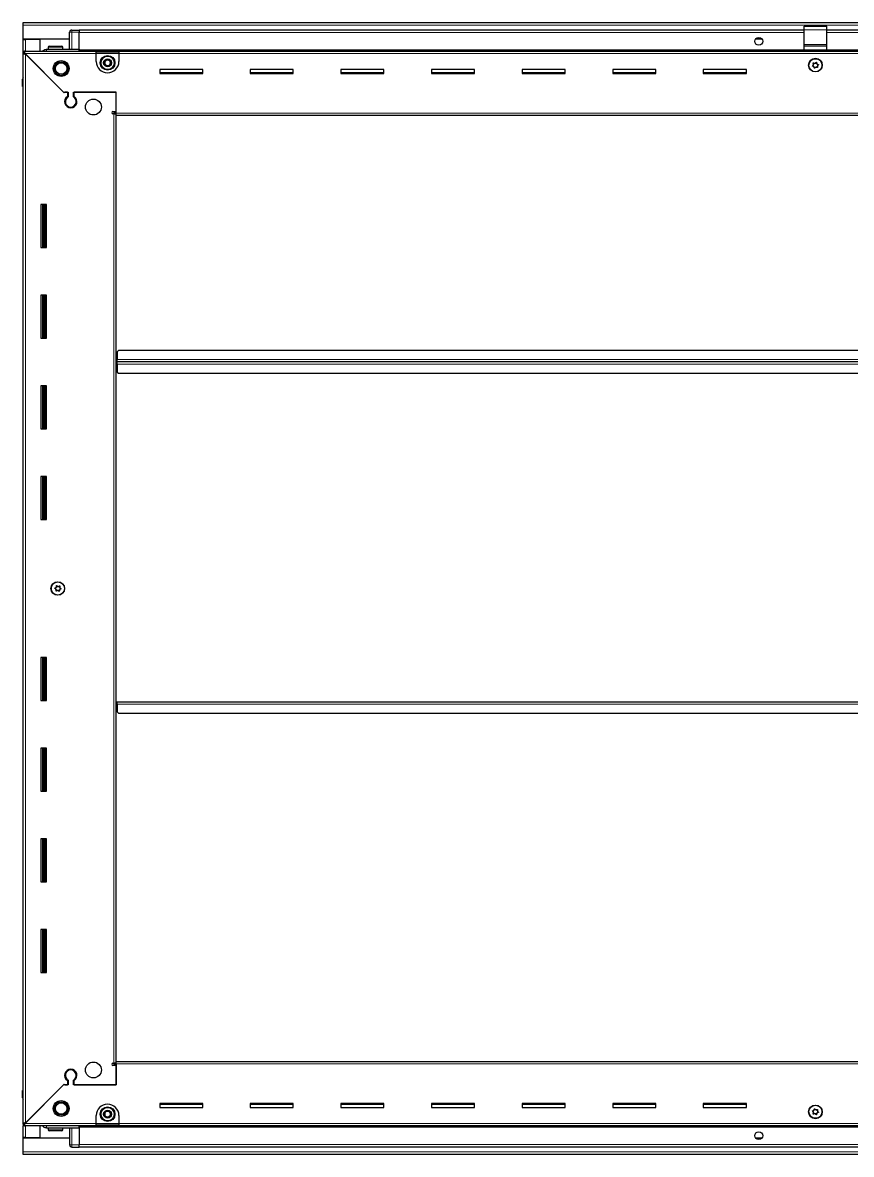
# Model space of a CAD drawing. Header units: millimetres. Extents: x 1219 to 6844, y -1844 to 1862.
# Drawn here: x 5369 to 6100, y 677 to 1676 of the extents above; entities that cross this region are included whole.
import ezdxf

# ---------------------------------------------------------------- set-up
doc = ezdxf.new("R2010")
doc.units = ezdxf.units.MM

msp = doc.modelspace()

# ---------------------------------------------------------------- linework, layer by layer
at = {"color": 7, "linetype": 'Continuous', "lineweight": 25}
for p, q in [((5369.04, 1673.72), (5369.04, 1675.82)), ((5369.04, 1675.82), (6768.04, 1675.82)), ((5369.04, 1661.32), (5369.04, 1673.72)), ((5410.71, 1668.82), (5410.71, 1668.82)), ((5412.04, 1669.32), (5418.54, 1669.32)), ((5412.04, 1669.32), (5418.54, 1669.32)), ((5418.54, 1669.32), (5418.54, 1669.32)), ((5418.54, 1669.32), (5418.54, 1669.32)), ((5418.54, 1669.32), (5418.54, 1667.32)), ((6058.54, 1669.17), (5418.54, 1669.17)), ((6058.54, 1672.82), (6078.54, 1672.82)), ((6058.54, 1669.56), (6058.54, 1672.82)), ((6058.54, 1656.41), (6058.54, 1669.56)), ((6078.54, 1669.56), (6078.54, 1672.82)), ((6078.54, 1656.41), (6078.54, 1669.56)), ((6718.54, 1669.17), (6078.54, 1669.17)), ((5410.04, 1661.32), (5369.04, 1661.32)), ((5369.04, 1660.82), (5369.04, 1661.32)), ((5369.04, 1650.57), (5369.04, 1660.82)), ((5369.04, 1660.82), (5371.14, 1660.82)), ((5370.54, 1660.82), (5370.54, 1661.32)), ((5384.04, 1660.82), (5371.14, 1660.82)), ((5384.04, 1650.57), (5384.04, 1660.82)), ((5410.04, 1652.32), (5410.04, 1667.32)), ((5418.54, 1652.32), (5418.54, 1667.32)), ((6021.41, 1661.32), (6015.66, 1661.32)), ((5369.04, 1649.07), (5369.04, 1650.57)), ((5369.04, 1650.57), (5370.04, 1650.57)), ((5369.04, 1648.57), (5369.04, 1649.07)), ((5369.04, 1649.07), (5370.04, 1649.07)), ((5369.04, 704.07), (5369.04, 1648.57)), ((5370.54, 1648.57), (5369.04, 1648.57)), ((5370.04, 1649.07), (5370.04, 1650.57)), ((5370.04, 1650.57), (5433.54, 1650.57)), ((5370.64, 1648.47), (5404.54, 1614.57)), ((5389.54, 1652.32), (5418.54, 1652.32)), ((5391.04, 1654.22), (5391.04, 1652.32)), ((5391.84, 1655.02), (5403.24, 1655.02)), ((5404.04, 1652.32), (5404.04, 1654.22)), ((5418.46, 1650.57), (5418.54, 1652.29)), ((5418.54, 1652.32), (5418.54, 1651.82)), ((5418.54, 1651.17), (6718.54, 1651.17)), ((5433.54, 1648.47), (5433.54, 1650.57)), ((5433.54, 1650.57), (5453.54, 1650.57)), ((5433.54, 1649.07), (5453.54, 1649.07)), ((5433.54, 1641.57), (5433.54, 1648.47)), ((5453.54, 1650.57), (6683.54, 1650.57)), ((5453.54, 1650.57), (5453.54, 1648.47)), ((5453.54, 1648.47), (5453.54, 1641.57)), ((6058.54, 1655.32), (6058.54, 1656.41)), ((6058.54, 1655.32), (6078.54, 1655.32)), ((6058.54, 1651.82), (6058.54, 1655.32)), ((6058.54, 1651.82), (6078.54, 1651.82)), ((6062.54, 1651.82), (6062.54, 1651.17)), ((6065.04, 1651.17), (6065.04, 1651.82)), ((6072.04, 1651.17), (6072.04, 1651.82)), ((6074.54, 1651.17), (6074.54, 1651.82)), ((6078.54, 1655.32), (6078.54, 1656.41)), ((6078.54, 1651.82), (6078.54, 1655.32)), ((5405.24, 1613.87), (5371.14, 1647.97)), ((5527.54, 1634.32), (5489.54, 1634.32)), ((5489.54, 1634.32), (5489.54, 1630.82)), ((5527.54, 1631.57), (5489.54, 1631.57)), ((5489.54, 1630.82), (5527.54, 1630.82)), ((5527.54, 1630.82), (5527.54, 1634.32)), ((5607.54, 1634.32), (5569.54, 1634.32)), ((5569.54, 1634.32), (5569.54, 1630.82)), ((5607.54, 1631.57), (5569.54, 1631.57)), ((5569.54, 1630.82), (5607.54, 1630.82)), ((5607.54, 1630.82), (5607.54, 1634.32)), ((5687.54, 1634.32), (5649.54, 1634.32)), ((5649.54, 1634.32), (5649.54, 1630.82)), ((5687.54, 1631.57), (5649.54, 1631.57)), ((5649.54, 1630.82), (5687.54, 1630.82)), ((5687.54, 1630.82), (5687.54, 1634.32)), ((5767.54, 1634.32), (5729.54, 1634.32)), ((5729.54, 1634.32), (5729.54, 1630.82)), ((5767.54, 1631.57), (5729.54, 1631.57)), ((5729.54, 1630.82), (5767.54, 1630.82)), ((5767.54, 1630.82), (5767.54, 1634.32)), ((5847.54, 1634.32), (5809.54, 1634.32)), ((5809.54, 1634.32), (5809.54, 1630.82)), ((5847.54, 1631.57), (5809.54, 1631.57)), ((5809.54, 1630.82), (5847.54, 1630.82)), ((5847.54, 1630.82), (5847.54, 1634.32)), ((5927.54, 1634.32), (5889.54, 1634.32)), ((5889.54, 1634.32), (5889.54, 1630.82)), ((5927.54, 1631.57), (5889.54, 1631.57)), ((5889.54, 1630.82), (5927.54, 1630.82)), ((5927.54, 1630.82), (5927.54, 1634.32)), ((6007.54, 1634.32), (5969.54, 1634.32)), ((5969.54, 1634.32), (5969.54, 1630.82)), ((6007.54, 1631.57), (5969.54, 1631.57)), ((5969.54, 1630.82), (6007.54, 1630.82)), ((6007.54, 1630.82), (6007.54, 1634.32)), ((5368.54, 1625.82), (5368.54, 1619.32)), ((5368.54, 1619.32), (5368.54, 1625.82)), ((5368.54, 1619.32), (5368.54, 1619.32)), ((5369.04, 1619.32), (5368.54, 1619.32)), ((5368.69, 1619.32), (5368.69, 733.32)), ((5404.54, 1614.57), (5408.74, 1614.57)), ((5405.94, 1614.57), (5405.24, 1613.87)), ((5408.04, 1614.57), (5405.94, 1614.57)), ((5408.04, 1614.57), (5408.04, 1610.68)), ((5408.74, 1614.57), (5408.74, 1610.29)), ((5413.34, 1614.57), (5451.04, 1614.57)), ((5413.34, 1610.29), (5413.34, 1614.57)), ((5414.04, 1610.68), (5414.04, 1614.57)), ((5451.04, 1614.57), (5414.04, 1614.57)), ((5451.04, 1595.92), (5451.04, 1614.57)), ((5451.04, 1597.32), (5451.04, 1614.57)), ((5409.04, 1601.71), (5409.04, 1600.95)), ((5448.19, 1597.32), (5451.04, 1597.32)), ((5448.94, 1595.32), (5448.19, 1595.32)), ((5448.94, 1595.32), (5451.04, 1595.32)), ((5451.04, 1596.32), (5449.04, 1596.32)), ((5449.04, 1596.32), (5449.04, 1595.32)), ((5451.04, 1593.82), (5451.04, 1595.92)), ((6686.04, 1593.82), (5451.04, 1593.82)), ((5451.04, 758.82), (5451.04, 1593.82)), ((5389.54, 1515.32), (5384.54, 1515.32)), ((5384.54, 1515.32), (5384.54, 1477.32)), ((5386.69, 1477.32), (5386.69, 1515.32)), ((5388.48, 1477.32), (5388.48, 1515.32)), ((5388.51, 1477.32), (5388.51, 1515.32)), ((5389.54, 1477.32), (5389.54, 1515.32)), ((5384.54, 1477.32), (5389.54, 1477.32)), ((5389.54, 1435.32), (5384.54, 1435.32)), ((5384.54, 1435.32), (5384.54, 1397.32)), ((5386.69, 1397.32), (5386.69, 1435.32)), ((5388.48, 1397.32), (5388.48, 1435.32)), ((5388.51, 1397.32), (5388.51, 1435.32)), ((5389.54, 1397.32), (5389.54, 1435.32)), ((5384.54, 1397.32), (5389.54, 1397.32)), ((5452.04, 1379.17), (5451.79, 1379.17)), ((5451.79, 1379.17), (5451.79, 1376.32)), ((5453.04, 1386.32), (5452.04, 1385.32)), ((5452.04, 1385.32), (5452.04, 1378.42)), ((6684.04, 1386.32), (5453.04, 1386.32)), ((5451.79, 1376.32), (5451.04, 1376.32)), ((5451.79, 1376.32), (5451.79, 1373.47)), ((5451.79, 1373.47), (5452.04, 1373.47)), ((5452.04, 1376.32), (5452.04, 1378.42)), ((5452.04, 1374.22), (5452.04, 1376.32)), ((6685.04, 1376.32), (5452.04, 1376.32)), ((5452.04, 1374.22), (5452.04, 1367.32)), ((5452.04, 1367.32), (5453.04, 1366.32)), ((5453.04, 1366.32), (6684.04, 1366.32)), ((5389.54, 1355.32), (5384.54, 1355.32)), ((5384.54, 1355.32), (5384.54, 1317.32)), ((5386.69, 1317.32), (5386.69, 1355.32)), ((5388.48, 1317.32), (5388.48, 1355.32)), ((5388.51, 1317.32), (5388.51, 1355.32)), ((5389.54, 1317.32), (5389.54, 1355.32)), ((5384.54, 1317.32), (5389.54, 1317.32)), ((5389.54, 1275.32), (5384.54, 1275.32)), ((5384.54, 1275.32), (5384.54, 1237.32)), ((5386.69, 1237.32), (5386.69, 1275.32)), ((5388.48, 1237.32), (5388.48, 1275.32)), ((5388.51, 1237.32), (5388.51, 1275.32)), ((5389.54, 1237.32), (5389.54, 1275.32)), ((5384.54, 1237.32), (5389.54, 1237.32)), ((5389.54, 1115.32), (5384.54, 1115.32)), ((5384.54, 1115.32), (5384.54, 1077.32)), ((5386.69, 1077.32), (5386.69, 1115.32)), ((5388.48, 1077.32), (5388.48, 1115.32)), ((5388.51, 1077.32), (5388.51, 1115.32)), ((5389.54, 1077.32), (5389.54, 1115.32)), ((5384.54, 1077.32), (5389.54, 1077.32)), ((5451.04, 1076.32), (5451.79, 1076.32)), ((5451.79, 1076.32), (5451.79, 1073.47)), ((5451.79, 1073.47), (5452.04, 1073.47)), ((5452.04, 1074.22), (5452.04, 1076.32)), ((5452.04, 1076.32), (6685.04, 1076.32)), ((5452.04, 1074.22), (5452.04, 1067.32)), ((5452.04, 1067.32), (5453.04, 1066.32)), ((5453.04, 1066.32), (6684.04, 1066.32)), ((5389.54, 1035.32), (5384.54, 1035.32)), ((5384.54, 1035.32), (5384.54, 997.32)), ((5386.69, 997.32), (5386.69, 1035.32)), ((5388.48, 997.32), (5388.48, 1035.32)), ((5388.51, 997.32), (5388.51, 1035.32)), ((5389.54, 997.32), (5389.54, 1035.32)), ((5384.54, 997.32), (5389.54, 997.32)), ((5389.54, 955.32), (5384.54, 955.32)), ((5384.54, 955.32), (5384.54, 917.32)), ((5386.69, 917.32), (5386.69, 955.32)), ((5388.48, 917.32), (5388.48, 955.32)), ((5388.51, 917.32), (5388.51, 955.32)), ((5389.54, 917.32), (5389.54, 955.32)), ((5384.54, 917.32), (5389.54, 917.32)), ((5389.54, 875.32), (5384.54, 875.32)), ((5384.54, 875.32), (5384.54, 837.32)), ((5386.69, 837.32), (5386.69, 875.32)), ((5388.48, 837.32), (5388.48, 875.32)), ((5388.51, 837.32), (5388.51, 875.32)), ((5389.54, 837.32), (5389.54, 875.32)), ((5384.54, 837.32), (5389.54, 837.32)), ((5409.04, 751.7), (5409.04, 750.94)), ((5448.19, 757.32), (5448.94, 757.32)), ((5451.04, 755.32), (5448.19, 755.32)), ((5451.04, 757.32), (5448.94, 757.32)), ((5449.04, 757.32), (5449.04, 756.32)), ((5449.04, 756.32), (5451.04, 756.32)), ((5451.04, 756.72), (5451.04, 758.82)), ((5451.04, 758.82), (6686.04, 758.82)), ((5451.04, 756.72), (5451.04, 738.07)), ((5451.04, 738.07), (5451.04, 755.32)), ((5408.04, 741.96), (5408.04, 738.07)), ((5408.74, 742.36), (5408.74, 738.07)), ((5413.34, 738.07), (5413.34, 742.36)), ((5414.04, 738.07), (5414.04, 741.96)), ((5368.54, 733.32), (5368.54, 733.32)), ((5368.54, 726.82), (5368.54, 733.32)), ((5368.54, 733.32), (5368.54, 733.32)), ((5368.54, 733.32), (5368.54, 726.82)), ((5369.04, 733.32), (5368.54, 733.32)), ((5404.54, 738.07), (5370.64, 704.17)), ((5371.14, 704.67), (5405.24, 738.77)), ((5408.74, 738.07), (5404.54, 738.07)), ((5405.24, 738.77), (5405.94, 738.07)), ((5405.94, 738.07), (5408.04, 738.07)), ((5451.04, 738.07), (5413.34, 738.07)), ((5414.04, 738.07), (5451.04, 738.07)), ((5369.04, 725.5), (5369.04, 725.5)), ((5527.54, 721.82), (5489.54, 721.82)), ((5489.54, 721.82), (5489.54, 718.32)), ((5489.54, 721.07), (5527.54, 721.07)), ((5527.54, 718.32), (5527.54, 721.82)), ((5607.54, 721.82), (5569.54, 721.82)), ((5569.54, 721.82), (5569.54, 718.32)), ((5569.54, 721.07), (5607.54, 721.07)), ((5607.54, 718.32), (5607.54, 721.82)), ((5687.54, 721.82), (5649.54, 721.82)), ((5649.54, 721.82), (5649.54, 718.32)), ((5649.54, 721.07), (5687.54, 721.07)), ((5687.54, 718.32), (5687.54, 721.82)), ((5767.54, 721.82), (5729.54, 721.82)), ((5729.54, 721.82), (5729.54, 718.32)), ((5729.54, 721.07), (5767.54, 721.07)), ((5767.54, 718.32), (5767.54, 721.82)), ((5847.54, 721.82), (5809.54, 721.82)), ((5809.54, 721.82), (5809.54, 718.32)), ((5809.54, 721.07), (5847.54, 721.07)), ((5847.54, 718.32), (5847.54, 721.82)), ((5927.54, 721.82), (5889.54, 721.82)), ((5889.54, 721.82), (5889.54, 718.32)), ((5889.54, 721.07), (5927.54, 721.07)), ((5927.54, 718.32), (5927.54, 721.82)), ((6007.54, 721.82), (5969.54, 721.82)), ((5969.54, 721.82), (5969.54, 718.32)), ((5969.54, 721.07), (6007.54, 721.07)), ((6007.54, 718.32), (6007.54, 721.82)), ((5433.54, 704.17), (5433.54, 711.07)), ((5453.54, 711.07), (5453.54, 704.17)), ((5489.54, 718.32), (5527.54, 718.32)), ((5569.54, 718.32), (5607.54, 718.32)), ((5649.54, 718.32), (5687.54, 718.32)), ((5729.54, 718.32), (5767.54, 718.32)), ((5809.54, 718.32), (5847.54, 718.32)), ((5889.54, 718.32), (5927.54, 718.32)), ((5969.54, 718.32), (6007.54, 718.32)), ((5369.04, 703.57), (5369.04, 704.07)), ((5370.54, 704.07), (5369.04, 704.07)), ((5369.04, 703.57), (5369.04, 702.07)), ((5370.04, 703.57), (5369.04, 703.57)), ((5369.04, 691.82), (5369.04, 702.07)), ((5370.04, 702.07), (5369.04, 702.07)), ((5370.04, 703.57), (5370.04, 702.07)), ((5433.54, 702.07), (5370.04, 702.07)), ((5384.04, 691.82), (5384.04, 702.07)), ((5389.54, 700.32), (5418.54, 700.32)), ((5391.04, 700.32), (5391.04, 698.42)), ((5404.04, 698.42), (5404.04, 700.32)), ((5410.04, 700.32), (5410.04, 685.32)), ((5418.54, 700.36), (5418.46, 702.07)), ((6718.54, 701.47), (5418.54, 701.47)), ((5418.54, 700.32), (5418.54, 700.82)), ((5418.54, 700.32), (5418.54, 685.32)), ((5433.54, 702.07), (5433.54, 704.17)), ((5453.54, 703.57), (5433.54, 703.57)), ((5453.54, 702.07), (5433.54, 702.07)), ((5453.54, 704.17), (5453.54, 702.07)), ((6683.54, 702.07), (5453.54, 702.07)), ((5371.14, 691.82), (5369.04, 691.82)), ((5369.04, 691.32), (5369.04, 691.82)), ((5369.04, 678.92), (5369.04, 691.32)), ((5369.04, 691.32), (5410.04, 691.32)), ((5370.54, 691.32), (5370.54, 691.82)), ((5371.14, 691.82), (5384.04, 691.82)), ((5395.61, 697.62), (5391.84, 697.62)), ((5403.24, 697.62), (5395.61, 697.62)), ((6015.66, 691.32), (6021.41, 691.32)), ((5410.04, 685.32), (5410.04, 685.32)), ((5412.04, 683.32), (5418.54, 683.32)), ((5412.04, 683.32), (5418.54, 683.32)), ((5418.54, 683.32), (5418.54, 685.32)), ((5418.54, 683.47), (6718.54, 683.47)), ((5418.54, 683.32), (5418.54, 683.32)), ((5369.04, 676.82), (5369.04, 678.92)), ((6768.04, 676.82), (5369.04, 676.82))]:
    msp.add_line(p, q, dxfattribs=at)
at = {"color": 8, "linetype": 'Continuous', "lineweight": 18}
for p, q in [((6768.04, 1673.72), (5369.04, 1673.72)), ((5412.04, 1669.32), (5412.04, 1667.32)), ((6058.54, 1669.56), (6078.54, 1669.56)), ((5371.14, 1660.82), (5371.14, 1661.32)), ((5371.14, 1650.57), (5371.14, 1660.82)), ((5410.04, 1667.32), (5412.04, 1667.32)), ((5412.04, 1667.32), (5412.04, 1652.32)), ((5418.54, 1667.32), (5412.04, 1667.32)), ((6058.54, 1667.17), (5418.54, 1667.17)), ((6718.54, 1667.17), (6078.54, 1667.17)), ((5433.54, 1648.47), (5370.64, 1648.47)), ((5391.04, 1654.22), (5404.04, 1654.22)), ((6058.54, 1651.82), (5418.54, 1651.82)), ((6718.54, 1650.59), (5418.54, 1650.59)), ((5433.54, 1648.47), (5453.54, 1648.47)), ((6683.54, 1648.47), (5453.54, 1648.47)), ((6058.54, 1656.41), (6078.54, 1656.41)), ((6064.54, 1651.17), (6064.54, 1651.82)), ((6072.54, 1651.17), (6072.54, 1651.82)), ((6718.54, 1651.82), (6078.54, 1651.82)), ((5371.14, 1647.97), (5371.14, 704.67)), ((5369.04, 1625.82), (5368.54, 1625.82)), ((5448.94, 757.32), (5448.94, 1595.32)), ((5451.04, 1595.92), (6686.04, 1595.92)), ((5386.04, 1515.32), (5386.04, 1477.32)), ((5387.27, 1515.32), (5387.27, 1477.32)), ((5386.04, 1435.32), (5386.04, 1397.32)), ((5387.27, 1435.32), (5387.27, 1397.32)), ((6685.04, 1378.42), (5452.04, 1378.42)), ((5452.04, 1374.22), (6685.04, 1374.22)), ((5386.04, 1355.32), (5386.04, 1317.32)), ((5387.27, 1355.32), (5387.27, 1317.32)), ((5386.04, 1275.32), (5386.04, 1237.32)), ((5387.27, 1275.32), (5387.27, 1237.32)), ((5386.04, 1115.32), (5386.04, 1077.32)), ((5387.27, 1115.32), (5387.27, 1077.32)), ((5452.04, 1074.22), (6685.04, 1074.22)), ((5386.04, 1035.32), (5386.04, 997.32)), ((5387.27, 1035.32), (5387.27, 997.32)), ((5386.04, 955.32), (5386.04, 917.32)), ((5387.27, 955.32), (5387.27, 917.32)), ((5386.04, 875.32), (5386.04, 837.32)), ((5387.27, 875.32), (5387.27, 837.32)), ((6686.04, 756.72), (5451.04, 756.72)), ((5369.04, 726.82), (5368.54, 726.82)), ((5370.64, 704.17), (5433.54, 704.17)), ((5371.14, 691.82), (5371.14, 702.07)), ((5412.04, 685.32), (5412.04, 700.32)), ((5418.54, 702.06), (6718.54, 702.06)), ((5418.54, 700.82), (6718.54, 700.82)), ((5453.54, 704.17), (5433.54, 704.17)), ((5453.54, 704.17), (6683.54, 704.17)), ((5371.14, 691.32), (5371.14, 691.82)), ((5395.34, 698.42), (5391.04, 698.42)), ((5404.04, 698.42), (5395.34, 698.42)), ((5410.04, 685.32), (5412.04, 685.32)), ((5412.04, 683.32), (5412.04, 685.32)), ((5418.54, 685.32), (5412.04, 685.32)), ((5418.54, 685.47), (6718.54, 685.47)), ((6768.04, 678.92), (5369.04, 678.92))]:
    msp.add_line(p, q, dxfattribs=at)
at = {"color": 7, "linetype": 'Continuous', "lineweight": 25}
for centre, radius in [((6018.54, 1659.32), 3.5), ((5402.54, 1635.32), 7), ((5402.54, 1635.32), 6.03), ((5402.54, 1635.32), 5.1), ((5443.54, 1640.32), 6.5), ((5443.54, 1640.32), 3.46), ((6068.54, 1638.32), 6), ((6068.54, 1638.17), 5.79), ((6068.54, 1638.17), 1.85), ((5431.04, 1601.32), 7), ((5399.54, 1176.32), 6), ((5399.69, 1176.32), 5.79), ((5399.69, 1176.32), 1.85), ((5431.04, 751.32), 7), ((5402.54, 717.32), 7), ((5402.54, 717.32), 6.02), ((5402.54, 717.32), 5.1), ((6068.54, 714.32), 6), ((6068.54, 714.47), 5.79), ((5443.54, 712.32), 6.5), ((5443.54, 712.32), 3.46), ((6068.54, 714.47), 1.85), ((6018.54, 693.32), 3.5)]:
    msp.add_circle(centre, radius, dxfattribs=at)
at = {"color": 8, "linetype": 'Continuous', "lineweight": 18}
for centre in [(5443.54, 1640.32), (5443.54, 712.32)]:
    msp.add_circle(centre, 5.7, dxfattribs=at)
at = {"color": 7, "linetype": 'Continuous', "lineweight": 25}
for centre, radius, start, end in [((5412.04, 1667.32), 2, 90, 180), ((5391.84, 1654.22), 0.8, 90, 180), ((5403.24, 1654.22), 0.8, 0, 90), ((5409.84, 1652.52), 0.2, 270, 0), ((5443.54, 1641.57), 10, 180, 270), ((5443.54, 1640.32), 2.5, 134.01559, 194.01559), ((5443.54, 1640.32), 2.5, 194.01559, 254.01559), ((5443.54, 1640.32), 2.5, 74.01559, 134.01559), ((5443.54, 1640.32), 2.5, 254.01559, 314.01559), ((5443.54, 1641.57), 10, 270, 0), ((5443.54, 1640.32), 2.5, 14.01559, 74.01559), ((5443.54, 1640.32), 2.5, 314.01559, 14.01559), ((5370.54, 1625.82), 2, 138.59038, 180), ((5411.04, 1606.07), 5.5, 123.05573, 56.94427), ((5411.04, 1606.07), 4.8, 118.63099, 61.36901), ((5448.19, 1596.32), 1, 90, 270), ((5411.04, 746.57), 5.5, 303.05573, 236.94427), ((5411.04, 746.57), 4.8, 298.63099, 241.36901), ((5448.19, 756.32), 1, 90, 270), ((5370.54, 726.82), 2, 180, 221.39416), ((5443.54, 711.07), 10, 90, 180), ((5443.54, 711.07), 10, 0, 90), ((5443.54, 712.32), 2.5, 127.47401, 187.47401), ((5443.54, 712.32), 2.5, 187.47401, 247.47401), ((5443.54, 712.32), 2.5, 67.47401, 127.47401), ((5443.54, 712.32), 2.5, 247.47401, 307.47401), ((5443.54, 712.32), 2.5, 7.47401, 67.47401), ((5443.54, 712.32), 2.5, 307.47401, 7.47401), ((5409.84, 700.12), 0.2, 0, 90), ((5391.84, 698.42), 0.8, 180, 270), ((5403.24, 698.42), 0.8, 270, 0), ((5412.04, 685.32), 2, 180, 270), ((5412.04, 685.32), 2, 180, 270)]:
    msp.add_arc(centre, radius, start, end, dxfattribs=at)
for points, knots in [([(5369.04, 1648.57), (5369.06, 1648.53), (5369.11, 1648.44), (5369.51, 1648.3), (5370.07, 1648.17), (5370.65, 1648.06), (5371.01, 1648), (5371.14, 1647.97)], [0, 0, 0, 0, 0.2302553, 0.4485219, 0.6667858, 0.8850496, 1, 1, 1, 1]), ([(5370.64, 1648.47), (5370.59, 1648.73), (5370.5, 1649.22), (5370.37, 1649.86), (5370.24, 1650.33), (5370.13, 1650.55), (5370.06, 1650.57), (5370.04, 1650.57)], [0, 0, 0, 0, 0.2302553, 0.4485219, 0.6667858, 0.8850496, 1, 1, 1, 1]), ([(5386.32, 1650.57), (5386.44, 1650.77), (5386.83, 1651.42), (5387.98, 1652.13), (5389.02, 1652.26), (5389.54, 1652.32)], [0, 0, 0, 0, 0.18225, 0.591125, 1, 1, 1, 1]), ([(5418.54, 1652.32), (5418.54, 1652.29), (5418.54, 1652.21), (5418.54, 1651.59), (5418.54, 1651.03), (5418.54, 1650.66), (5418.54, 1650.65)], [0, 0, 0, 0, 0.330267, 0.660534, 0.990802, 1, 1, 1, 1]), ([(5440.76, 1641.12), (5441.13, 1641.48), (5441.83, 1642.15), (5442.52, 1642.81), (5442.84, 1643.12)], [0, 0, 0, 0, 0.534686, 1, 1, 1, 1]), ([(5441.46, 1638.32), (5441.38, 1638.65), (5441.18, 1639.45), (5440.94, 1640.42), (5440.79, 1641), (5440.76, 1641.12)], [0, 0, 0, 0, 0.362901, 0.866875, 1, 1, 1, 1]), ([(5442.84, 1643.12), (5443.33, 1642.98), (5444.26, 1642.72), (5445.18, 1642.45), (5445.61, 1642.33)], [0, 0, 0, 0, 0.534686, 1, 1, 1, 1]), ([(5446.31, 1639.53), (5445.94, 1639.17), (5445.25, 1638.5), (5444.56, 1637.83), (5444.24, 1637.52)], [0, 0, 0, 0, 0.5346859, 1, 1, 1, 1]), ([(5445.61, 1642.33), (5445.64, 1642.21), (5445.79, 1641.63), (5446.03, 1640.66), (5446.23, 1639.86), (5446.31, 1639.53)], [0, 0, 0, 0, 0.133125, 0.637099, 1, 1, 1, 1]), ([(6066.65, 1640.24), (6066.64, 1640.23), (6066.63, 1640.21), (6066.62, 1640.15), (6066.63, 1640.01), (6066.73, 1639.64), (6066.86, 1639.11), (6066.7, 1638.5), (6066.34, 1638.13), (6066.04, 1637.88), (6065.86, 1637.72), (6065.81, 1637.64), (6065.8, 1637.6), (6065.8, 1637.57), (6065.82, 1637.54), (6065.87, 1637.49), (6066.12, 1637.39), (6066.58, 1637.29), (6067.22, 1636.98), (6067.47, 1636.31), (6067.53, 1635.84), (6067.61, 1635.58), (6067.65, 1635.53), (6067.67, 1635.51), (6067.71, 1635.5), (6067.74, 1635.51), (6067.78, 1635.52), (6067.85, 1635.57), (6068.02, 1635.72), (6068.29, 1635.99), (6068.69, 1636.31), (6069.32, 1636.42), (6069.82, 1636.23), (6070.19, 1636.1), (6070.34, 1636.07), (6070.4, 1636.09), (6070.42, 1636.1), (6070.44, 1636.13), (6070.45, 1636.19), (6070.44, 1636.34), (6070.35, 1636.71), (6070.21, 1637.23), (6070.38, 1637.84), (6070.73, 1638.21), (6071.04, 1638.46), (6071.21, 1638.63), (6071.26, 1638.71), (6071.28, 1638.75), (6071.27, 1638.78), (6071.25, 1638.81), (6071.2, 1638.85), (6070.95, 1638.95), (6070.49, 1639.06), (6069.85, 1639.37), (6069.6, 1640.03), (6069.54, 1640.51), (6069.46, 1640.76), (6069.42, 1640.82), (6069.4, 1640.84), (6069.37, 1640.85), (6069.33, 1640.84), (6069.29, 1640.82), (6069.22, 1640.78), (6069.05, 1640.63), (6068.78, 1640.36), (6068.38, 1640.04), (6067.76, 1639.93), (6067.25, 1640.11), (6066.88, 1640.25), (6066.73, 1640.27), (6066.68, 1640.26), (6066.66, 1640.25), (6066.65, 1640.24)], [0, 0, 0, 0, 0.002009, 0.00442, 0.009365, 0.025528, 0.067705, 0.095786, 0.124646, 0.150342, 0.160519, 0.163394, 0.165697, 0.167245, 0.168874, 0.17077, 0.178606, 0.211994, 0.249994, 0.287995, 0.321383, 0.329219, 0.331115, 0.332744, 0.334292, 0.336217, 0.338535, 0.341318, 0.349662, 0.375358, 0.404217, 0.432298, 0.474475, 0.490639, 0.496669, 0.49844, 0.5, 0.502009, 0.50442, 0.509365, 0.525528, 0.567705, 0.595786, 0.624646, 0.650342, 0.660519, 0.663394, 0.665697, 0.667245, 0.668874, 0.67077, 0.678606, 0.711994, 0.749994, 0.787995, 0.821383, 0.829219, 0.831115, 0.832744, 0.834292, 0.836217, 0.838535, 0.841318, 0.849662, 0.875358, 0.904217, 0.932298, 0.974475, 0.990639, 0.996669, 0.99844, 1, 1, 1, 1]), ([(5444.24, 1637.52), (5443.74, 1637.66), (5442.81, 1637.93), (5441.89, 1638.19), (5441.46, 1638.32)], [0, 0, 0, 0, 0.534686, 1, 1, 1, 1]), ([(5401.32, 1178.6), (5401.31, 1178.6), (5401.29, 1178.61), (5401.23, 1178.61), (5401.09, 1178.57), (5400.74, 1178.4), (5400.26, 1178.15), (5399.63, 1178.19), (5399.19, 1178.47), (5398.88, 1178.71), (5398.69, 1178.85), (5398.6, 1178.88), (5398.56, 1178.89), (5398.53, 1178.87), (5398.5, 1178.85), (5398.47, 1178.79), (5398.42, 1178.53), (5398.42, 1178.05), (5398.24, 1177.36), (5397.65, 1176.98), (5397.2, 1176.82), (5396.96, 1176.7), (5396.91, 1176.64), (5396.9, 1176.61), (5396.9, 1176.58), (5396.91, 1176.55), (5396.94, 1176.51), (5397, 1176.46), (5397.18, 1176.32), (5397.5, 1176.11), (5397.9, 1175.79), (5398.13, 1175.2), (5398.05, 1174.66), (5398, 1174.28), (5398.01, 1174.13), (5398.03, 1174.07), (5398.05, 1174.05), (5398.09, 1174.03), (5398.14, 1174.04), (5398.28, 1174.08), (5398.63, 1174.25), (5399.11, 1174.49), (5399.74, 1174.46), (5400.18, 1174.18), (5400.49, 1173.94), (5400.68, 1173.8), (5400.77, 1173.77), (5400.81, 1173.76), (5400.85, 1173.77), (5400.87, 1173.8), (5400.9, 1173.86), (5400.95, 1174.12), (5400.95, 1174.6), (5401.13, 1175.29), (5401.73, 1175.67), (5402.17, 1175.82), (5402.41, 1175.95), (5402.46, 1176), (5402.47, 1176.03), (5402.47, 1176.06), (5402.46, 1176.1), (5402.43, 1176.13), (5402.38, 1176.19), (5402.19, 1176.33), (5401.87, 1176.53), (5401.48, 1176.86), (5401.24, 1177.45), (5401.32, 1177.98), (5401.37, 1178.37), (5401.37, 1178.52), (5401.34, 1178.57), (5401.33, 1178.59), (5401.32, 1178.6)], [0, 0, 0, 0, 0.002009, 0.00442, 0.009365, 0.025528, 0.067705, 0.095786, 0.124646, 0.150342, 0.160519, 0.163394, 0.165697, 0.167245, 0.168874, 0.17077, 0.178606, 0.211994, 0.249994, 0.287995, 0.321383, 0.329219, 0.331115, 0.332744, 0.334292, 0.336217, 0.338535, 0.341318, 0.349662, 0.375358, 0.404217, 0.432298, 0.474475, 0.490639, 0.496669, 0.49844, 0.5, 0.502009, 0.50442, 0.509365, 0.525528, 0.567705, 0.595786, 0.624646, 0.650342, 0.660519, 0.663394, 0.665697, 0.667245, 0.668874, 0.67077, 0.678606, 0.711994, 0.749994, 0.787995, 0.821383, 0.829219, 0.831115, 0.832744, 0.834292, 0.836217, 0.838535, 0.841318, 0.849662, 0.875358, 0.904217, 0.932298, 0.974475, 0.990639, 0.996669, 0.99844, 1, 1, 1, 1]), ([(5440.87, 713.43), (5440.97, 713.51), (5441.44, 713.87), (5442.23, 714.48), (5442.89, 714.98), (5443.16, 715.19)], [0, 0, 0, 0, 0.133125, 0.637099, 1, 1, 1, 1]), ([(5441.24, 710.57), (5441.18, 711.08), (5441.05, 712.03), (5440.93, 712.99), (5440.87, 713.43)], [0, 0, 0, 0, 0.534686, 1, 1, 1, 1]), ([(5443.91, 709.46), (5443.44, 709.66), (5442.54, 710.03), (5441.66, 710.4), (5441.24, 710.57)], [0, 0, 0, 0, 0.534686, 1, 1, 1, 1]), ([(5443.16, 715.19), (5443.64, 714.99), (5444.53, 714.62), (5445.41, 714.25), (5445.83, 714.08)], [0, 0, 0, 0, 0.534686, 1, 1, 1, 1]), ([(5446.2, 711.22), (5445.93, 711.01), (5445.28, 710.51), (5444.49, 709.9), (5444.01, 709.54), (5443.91, 709.46)], [0, 0, 0, 0, 0.362901, 0.866875, 1, 1, 1, 1]), ([(5445.83, 714.08), (5445.89, 713.57), (5446.02, 712.61), (5446.14, 711.66), (5446.2, 711.22)], [0, 0, 0, 0, 0.534686, 1, 1, 1, 1]), ([(6066.65, 712.4), (6066.66, 712.4), (6066.68, 712.38), (6066.74, 712.38), (6066.89, 712.4), (6067.25, 712.54), (6067.76, 712.72), (6068.38, 712.61), (6068.78, 712.29), (6069.06, 712.01), (6069.24, 711.85), (6069.32, 711.81), (6069.36, 711.8), (6069.4, 711.81), (6069.42, 711.83), (6069.46, 711.88), (6069.54, 712.14), (6069.6, 712.61), (6069.85, 713.28), (6070.49, 713.59), (6070.95, 713.69), (6071.2, 713.79), (6071.25, 713.84), (6071.27, 713.87), (6071.28, 713.9), (6071.27, 713.93), (6071.24, 713.97), (6071.19, 714.04), (6071.03, 714.19), (6070.73, 714.43), (6070.38, 714.8), (6070.21, 715.41), (6070.35, 715.94), (6070.44, 716.32), (6070.46, 716.47), (6070.44, 716.52), (6070.42, 716.55), (6070.39, 716.56), (6070.33, 716.57), (6070.19, 716.54), (6069.82, 716.41), (6069.32, 716.23), (6068.69, 716.34), (6068.29, 716.66), (6068.01, 716.94), (6067.83, 717.09), (6067.75, 717.14), (6067.71, 717.15), (6067.67, 717.14), (6067.65, 717.12), (6067.61, 717.06), (6067.53, 716.81), (6067.47, 716.33), (6067.22, 715.67), (6066.58, 715.36), (6066.12, 715.25), (6065.87, 715.15), (6065.82, 715.11), (6065.8, 715.08), (6065.8, 715.05), (6065.81, 715.01), (6065.83, 714.98), (6065.88, 714.91), (6066.04, 714.76), (6066.34, 714.52), (6066.7, 714.14), (6066.86, 713.53), (6066.73, 713.01), (6066.63, 712.63), (6066.62, 712.48), (6066.63, 712.43), (6066.64, 712.41), (6066.65, 712.4)], [0, 0, 0, 0, 0.002009, 0.00442, 0.009365, 0.025528, 0.067705, 0.095786, 0.124646, 0.150342, 0.160519, 0.163394, 0.165697, 0.167245, 0.168874, 0.17077, 0.178606, 0.211994, 0.249994, 0.287995, 0.321383, 0.329219, 0.331115, 0.332744, 0.334292, 0.336217, 0.338535, 0.341318, 0.349662, 0.375358, 0.404217, 0.432298, 0.474475, 0.490639, 0.496669, 0.49844, 0.5, 0.502009, 0.50442, 0.509365, 0.525528, 0.567705, 0.595786, 0.624646, 0.650342, 0.660519, 0.663394, 0.665697, 0.667245, 0.668874, 0.67077, 0.678606, 0.711994, 0.749994, 0.787995, 0.821383, 0.829219, 0.831115, 0.832744, 0.834292, 0.836217, 0.838535, 0.841318, 0.849662, 0.875358, 0.904217, 0.932298, 0.974475, 0.990639, 0.996669, 0.99844, 1, 1, 1, 1]), ([(5371.14, 704.67), (5370.88, 704.63), (5370.39, 704.54), (5369.75, 704.4), (5369.28, 704.27), (5369.06, 704.16), (5369.04, 704.1), (5369.04, 704.07)], [0, 0, 0, 0, 0.230255, 0.448522, 0.666786, 0.88505, 1, 1, 1, 1]), ([(5370.04, 702.07), (5370.08, 702.1), (5370.17, 702.15), (5370.31, 702.55), (5370.44, 703.1), (5370.55, 703.68), (5370.61, 704.05), (5370.64, 704.17)], [0, 0, 0, 0, 0.230255, 0.448522, 0.666786, 0.88505, 1, 1, 1, 1]), ([(5386.32, 702.07), (5386.44, 701.87), (5386.83, 701.22), (5387.98, 700.51), (5389.02, 700.39), (5389.54, 700.32)], [0, 0, 0, 0, 0.18225, 0.591125, 1, 1, 1, 1]), ([(5418.54, 700.32), (5418.54, 700.36), (5418.54, 700.44), (5418.54, 701.05), (5418.54, 701.63), (5418.54, 702.03), (5418.54, 702.06)], [0, 0, 0, 0, 0.3242788, 0.6485576, 0.9728365, 1, 1, 1, 1])]:
    msp.add_open_spline(points, degree=3, knots=knots, dxfattribs=at)
for points in [[(5370.64, 1648.47), (5370.59, 1648.55), (5370.49, 1648.71), (5370.34, 1648.91), (5370.19, 1649.05), (5370.09, 1649.06), (5370.04, 1649.07)], [(5370.54, 1648.57), (5370.54, 1648.52), (5370.56, 1648.42), (5370.7, 1648.27), (5370.9, 1648.12), (5371.06, 1648.02), (5371.14, 1647.97)], [(5370.04, 703.57), (5370.09, 703.58), (5370.19, 703.6), (5370.34, 703.74), (5370.49, 703.94), (5370.59, 704.09), (5370.64, 704.17)], [(5371.14, 704.67), (5371.06, 704.62), (5370.9, 704.52), (5370.7, 704.37), (5370.56, 704.22), (5370.54, 704.12), (5370.54, 704.07)]]:
    msp.add_open_spline(points, degree=3, dxfattribs=at)
at = {"color": 8, "linetype": 'Continuous', "lineweight": 18}
for points in [[(5389.54, 1652.32), (5389.54, 1652.28), (5389.54, 1652.2), (5389.54, 1651.77), (5389.54, 1651.31), (5389.54, 1650.9), (5389.54, 1650.63), (5389.54, 1650.57)], [(5389.54, 700.32), (5389.54, 700.37), (5389.54, 700.44), (5389.54, 700.88), (5389.54, 701.33), (5389.54, 701.75), (5389.54, 702.02), (5389.54, 702.07)]]:
    msp.add_open_spline(points, degree=3, knots=[0, 0, 0, 0, 0.359753, 0.553414, 0.751185, 0.948956, 1, 1, 1, 1], dxfattribs=at)

doc.saveas('drawing.dxf')
